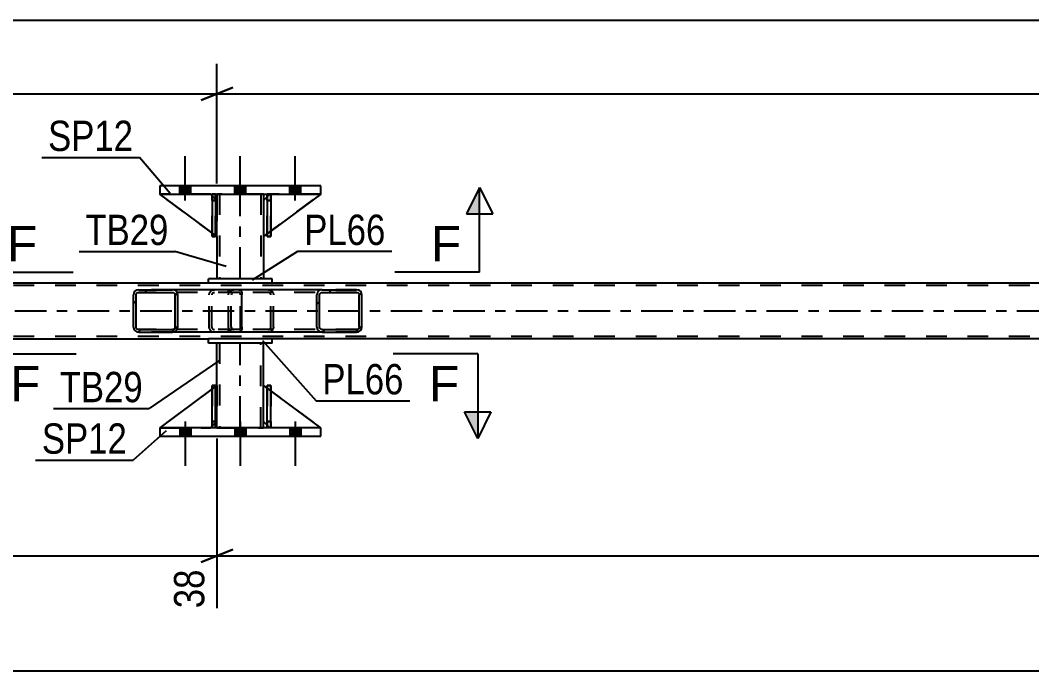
# Model space of a CAD drawing. Header units: millimetres. Extents: x 0 to 841, y 0 to 594.
# Drawn here: x 139.8 to 235.4, y 207.1 to 268.6 of the extents above; entities that cross this region are included whole.
import ezdxf

# ---------------------------------------------------------------- set-up
doc = ezdxf.new("R2010")
doc.units = ezdxf.units.MM
doc.linetypes.add('DXK_LINE_DOT2', pattern=[3.9198, 1.9599, -1.9599])
doc.linetypes.add('DXK_LINE_DOT3', pattern=[5.9187, 2.979, -0.9799, 0.9799, -0.9799])
doc.styles.add('Arial', font='ARIAL.TTF', dxfattribs={"height": 0.2})
doc.styles.add('Arial Narrow', font='ARIALN.TTF', dxfattribs={"height": 0.2})

# ---------------------------------------------------------------- blocks, each defined once
blk = doc.blocks.new('Part-247305034-3897 - 3881')
at = {"color": 2, "linetype": 'Continuous'}
for p, q in [((158.392, 252.181), (158.392, 251.581)), ((162.792, 252.181), (162.792, 251.58)), ((158.392, 248.181), (158.392, 244.181)), ((162.792, 248.181), (162.792, 244.181))]:
    blk.add_line(p, q, dxfattribs=at)
at = {"color": 7, "linetype": 'DXK_LINE_DOT2'}
for p, q in [((162.792, 252.181), (158.392, 252.181)), ((158.392, 251.581), (158.392, 248.181)), ((158.632, 252.181), (158.632, 244.181)), ((162.552, 252.181), (162.552, 244.181)), ((162.792, 251.58), (162.792, 248.181)), ((162.792, 244.181), (158.392, 244.181))]:
    blk.add_line(p, q, dxfattribs=at)
at = {"color": 7, "linetype": 'DXK_LINE_DOT3'}
blk.add_line((160.592, 244.181), (160.592, 252.181), dxfattribs=at)
blk = doc.blocks.new('Part-247305034-4009 - 3881')
at = {"color": 7, "linetype": 'DXK_LINE_DOT2'}
for p, q in [((158.392, 248.181), (152.992, 252.181)), ((152.992, 252.181), (157.792, 252.181)), ((157.792, 252.181), (158.392, 251.581)), ((158.392, 251.581), (157.792, 252.181)), ((158.392, 251.581), (158.392, 248.181)), ((158.392, 251.581), (158.392, 251.581)), ((158.392, 251.581), (158.392, 248.181))]:
    blk.add_line(p, q, dxfattribs=at)
blk = doc.blocks.new('Part-247305034-3917 - 3881')
at = {"color": 2, "linetype": 'Continuous'}
for p, q in [((163.592, 238.501), (157.592, 238.501)), ((157.592, 238.101), (157.592, 238.501)), ((163.592, 238.101), (157.592, 238.101)), ((163.592, 238.101), (163.592, 238.501))]:
    blk.add_line(p, q, dxfattribs=at)
blk = doc.blocks.new('Part-247305034-3912 - 3881')
at = {"color": 2, "linetype": 'Continuous'}
for p, q in [((163.592, 244.181), (157.592, 244.181)), ((157.592, 243.781), (157.592, 244.181)), ((163.592, 243.781), (157.592, 243.781)), ((163.592, 243.781), (163.592, 244.181))]:
    blk.add_line(p, q, dxfattribs=at)
blk = doc.blocks.new('Part-247305034-3922 - 3881')
at = {"color": 2, "linetype": 'Continuous'}
for p, q in [((158.392, 234.1), (158.392, 238.101)), ((162.792, 234.1), (162.792, 238.101)), ((158.392, 230.101), (158.392, 230.7)), ((162.792, 230.101), (162.792, 230.7))]:
    blk.add_line(p, q, dxfattribs=at)
at = {"color": 7, "linetype": 'DXK_LINE_DOT2'}
for p, q in [((162.792, 238.101), (158.392, 238.101)), ((158.632, 238.101), (158.632, 230.101)), ((162.552, 230.101), (162.552, 238.101)), ((158.392, 230.7), (158.392, 234.1)), ((162.792, 230.7), (162.792, 234.1)), ((158.392, 230.101), (162.792, 230.101))]:
    blk.add_line(p, q, dxfattribs=at)
at = {"color": 7, "linetype": 'DXK_LINE_DOT3'}
blk.add_line((160.592, 230.101), (160.592, 238.101), dxfattribs=at)
blk = doc.blocks.new('Part-247305034-3923 - 3881')
at = {"color": 7, "linetype": 'DXK_LINE_DOT2'}
for p, q in [((157.946, 251.581), (157.946, 252.181)), ((157.946, 252.181), (157.946, 252.181)), ((157.946, 252.181), (157.946, 248.181)), ((158.266, 252.181), (157.946, 252.181)), ((157.946, 248.181), (157.946, 251.581)), ((157.946, 251.581), (158.266, 251.581)), ((158.266, 251.581), (158.266, 252.181)), ((158.266, 248.181), (158.266, 252.181)), ((158.266, 251.581), (158.266, 248.181)), ((157.946, 248.181), (158.266, 248.181))]:
    blk.add_line(p, q, dxfattribs=at)
blk = doc.blocks.new('Part-247305034-4011 - 3881')
at = {"color": 2, "linetype": 'Continuous'}
for p, q in [((158.266, 252.181), (157.946, 252.181)), ((157.946, 252.181), (157.946, 248.181)), ((158.266, 252.181), (158.266, 252.181)), ((158.266, 252.181), (158.266, 248.181)), ((158.266, 248.181), (157.946, 248.181))]:
    blk.add_line(p, q, dxfattribs=at)
at = {"color": 7, "linetype": 'DXK_LINE_DOT2'}
for p, q in [((157.946, 251.581), (157.946, 252.181)), ((158.266, 251.581), (157.946, 251.581)), ((157.946, 251.581), (157.946, 248.181)), ((158.266, 251.581), (158.266, 252.181)), ((158.266, 252.181), (158.266, 252.181)), ((158.266, 248.181), (158.266, 251.581))]:
    blk.add_line(p, q, dxfattribs=at)
blk = doc.blocks.new('Part-247305034-4003 - 3881')
at = {"linetype": 'Continuous'}
h = blk.add_hatch(dxfattribs=at)
h.set_pattern_fill('', scale=0.7, style=0, pattern_type=0)
h.set_pattern_definition([(45, (172.0543, 242.844), (-1.57154, 1.57154), [])])
h.paths.add_polyline_path([(172.093, 242.66), (172.054, 242.844), (171.944, 243), (171.778, 243.104), (171.582, 243.14), (168.347, 243.14), (168.152, 243.104), (167.986, 243), (167.875, 242.844), (167.836, 242.66), (167.836, 239.62), (167.875, 239.437), (167.986, 239.281), (168.152, 239.177), (168.347, 239.14), (171.582, 239.14), (171.778, 239.177), (171.944, 239.281), (172.054, 239.437), (172.093, 239.62)])
h.paths.add_polyline_path([(171.818, 239.529), (171.763, 239.451), (171.68, 239.399), (171.582, 239.38), (168.347, 239.38), (168.25, 239.399), (168.167, 239.451), (168.111, 239.529), (168.092, 239.62), (168.092, 242.66), (168.111, 242.752), (168.167, 242.83), (168.25, 242.882), (168.347, 242.9), (171.582, 242.9), (171.68, 242.882), (171.763, 242.83), (171.818, 242.752), (171.838, 242.66), (171.838, 239.62)])
at = {"color": 7, "linetype": 'DXK_LINE_DOT2'}
for p, q in [((159.487, 242.66), (159.526, 242.844)), ((159.817, 242.83), (159.762, 242.752)), ((159.802, 243.104), (159.998, 243.14)), ((159.9, 242.882), (159.817, 242.83)), ((159.998, 242.9), (159.9, 242.882)), ((160.48, 243.14), (159.998, 243.14)), ((171.582, 242.9), (159.998, 242.9)), ((163.233, 243.14), (163.428, 243.104)), ((163.331, 242.882), (163.233, 242.9)), ((163.414, 242.83), (163.331, 242.882)), ((163.469, 242.752), (163.414, 242.83)), ((163.705, 242.844), (163.744, 242.66)), ((171.582, 243.14), (168.347, 243.14)), ((159.487, 239.62), (159.487, 242.66)), ((159.762, 242.752), (159.743, 242.66)), ((159.743, 239.62), (159.743, 242.66)), ((163.488, 242.66), (163.469, 242.752)), ((163.488, 239.62), (163.488, 242.66)), ((163.744, 239.62), (163.744, 242.66)), ((159.526, 239.437), (159.487, 239.62)), ((159.743, 239.62), (159.762, 239.529)), ((159.762, 239.529), (159.817, 239.451)), ((159.998, 239.14), (159.802, 239.177)), ((159.817, 239.451), (159.9, 239.399)), ((159.9, 239.399), (159.998, 239.38)), ((171.582, 239.38), (159.998, 239.38)), ((160.48, 239.14), (159.998, 239.14)), ((163.233, 239.38), (163.331, 239.399)), ((163.428, 239.177), (163.233, 239.14)), ((163.331, 239.399), (163.414, 239.451)), ((163.414, 239.451), (163.469, 239.529)), ((163.469, 239.529), (163.488, 239.62)), ((163.744, 239.62), (163.705, 239.437)), ((171.582, 239.14), (168.347, 239.14))]:
    blk.add_line(p, q, dxfattribs=at)
at = {"color": 2, "linetype": 'Continuous'}
for p, q in [((168.347, 243.14), (160.48, 243.14)), ((167.875, 242.844), (167.836, 242.66)), ((168.111, 242.752), (168.167, 242.83)), ((168.347, 243.14), (168.152, 243.104)), ((168.167, 242.83), (168.25, 242.882)), ((168.25, 242.882), (168.347, 242.9)), ((168.347, 243.14), (171.582, 243.14)), ((168.347, 242.9), (171.582, 242.9)), ((171.778, 243.104), (171.582, 243.14)), ((171.582, 242.9), (171.68, 242.882)), ((171.68, 242.882), (171.763, 242.83)), ((171.763, 242.83), (171.818, 242.752)), ((172.093, 242.66), (172.054, 242.844)), ((167.836, 239.62), (167.836, 242.66)), ((168.092, 242.66), (168.111, 242.752)), ((168.092, 239.62), (168.092, 242.66)), ((171.818, 242.752), (171.838, 242.66)), ((171.838, 239.62), (171.838, 242.66)), ((172.093, 239.62), (172.093, 242.66)), ((168.347, 239.14), (160.48, 239.14)), ((167.836, 239.62), (167.875, 239.437)), ((168.111, 239.529), (168.092, 239.62)), ((168.167, 239.451), (168.111, 239.529)), ((168.152, 239.177), (168.347, 239.14)), ((168.25, 239.399), (168.167, 239.451)), ((168.347, 239.38), (168.25, 239.399)), ((168.347, 239.38), (171.582, 239.38)), ((168.347, 239.14), (171.582, 239.14)), ((171.68, 239.399), (171.582, 239.38)), ((171.582, 239.14), (171.778, 239.177)), ((171.763, 239.451), (171.68, 239.399)), ((171.818, 239.529), (171.763, 239.451)), ((171.838, 239.62), (171.818, 239.529)), ((172.054, 239.437), (172.093, 239.62))]:
    blk.add_line(p, q, dxfattribs=at)
at = {"color": 7, "linetype": 'DXK_LINE_DOT2'}
for centre, start, end in [((159.978, 242.64), 110.75833, 155.68006), ((163.253, 242.64), 24.31994, 69.24167), ((159.978, 239.641), 204.31994, 249.24167), ((163.253, 239.641), 290.75833, 335.68006)]:
    blk.add_arc(centre, 0.496, start, end, dxfattribs=at)
at = {"color": 2, "linetype": 'Continuous'}
for centre, start, end in [((168.328, 242.64), 110.75832, 155.68004), ((171.602, 242.64), 24.31996, 69.24168), ((168.328, 239.641), 204.31996, 249.24168), ((171.602, 239.641), 290.75832, 335.68004)]:
    blk.add_arc(centre, 0.496, start, end, dxfattribs=at)
blk = doc.blocks.new('Part-247305034-4008 - 3881')
at = {"color": 2, "linetype": 'Continuous'}
for p, q in [((157.946, 248.511), (152.992, 252.181)), ((157.946, 252.027), (157.792, 252.181)), ((158.392, 251.581), (158.266, 251.707)), ((158.392, 251.581), (158.392, 251.581)), ((158.392, 248.181), (158.392, 251.581)), ((158.266, 248.274), (158.392, 248.181)), ((158.392, 248.181), (158.392, 248.181))]:
    blk.add_line(p, q, dxfattribs=at)
at = {"color": 7, "linetype": 'DXK_LINE_DOT2'}
for p, q in [((157.792, 252.181), (152.992, 252.181)), ((157.792, 252.181), (158.392, 251.581)), ((158.266, 251.707), (157.946, 252.027)), ((158.392, 251.581), (158.392, 248.181)), ((158.266, 248.274), (157.946, 248.511))]:
    blk.add_line(p, q, dxfattribs=at)
blk = doc.blocks.new('Part-247305034-4010 - 3881')
at = {"color": 2, "linetype": 'Continuous'}
for p, q in [((163.466, 252.181), (163.146, 252.181)), ((163.146, 252.181), (163.146, 248.181)), ((163.466, 252.181), (163.466, 252.181)), ((163.466, 252.181), (163.466, 248.181)), ((163.466, 248.181), (163.146, 248.181))]:
    blk.add_line(p, q, dxfattribs=at)
at = {"color": 7, "linetype": 'DXK_LINE_DOT2'}
for p, q in [((163.146, 251.581), (163.146, 252.181)), ((163.466, 251.581), (163.146, 251.581)), ((163.146, 251.581), (163.146, 248.181)), ((163.466, 251.581), (163.466, 252.181)), ((163.466, 252.181), (163.466, 252.181)), ((163.466, 248.181), (163.466, 251.581))]:
    blk.add_line(p, q, dxfattribs=at)
blk = doc.blocks.new('Part-247305034-4012 - 3881')
at = {"color": 7, "linetype": 'DXK_LINE_DOT2'}
for p, q in [((163.146, 251.581), (163.146, 252.181)), ((163.146, 252.181), (163.146, 252.181)), ((163.146, 252.181), (163.146, 248.181)), ((163.466, 252.181), (163.146, 252.181)), ((163.146, 248.181), (163.146, 251.581)), ((163.146, 251.581), (163.466, 251.581)), ((163.466, 251.581), (163.466, 252.181)), ((163.466, 248.181), (163.466, 252.181)), ((163.466, 251.581), (163.466, 248.181)), ((163.146, 248.181), (163.466, 248.181))]:
    blk.add_line(p, q, dxfattribs=at)
blk = doc.blocks.new('Part-247305034-4013 - 3881')
at = {"linetype": 'Continuous'}
h = blk.add_hatch(dxfattribs=at)
h.set_pattern_fill('', scale=0.7, style=0, pattern_type=0)
h.set_pattern_definition([(45, (154.6438, 242.844), (-1.57154, 1.57154), [])])
h.paths.add_polyline_path([(154.682, 242.66), (154.644, 242.844), (154.535, 243), (154.372, 243.104), (154.179, 243.14), (150.995, 243.14), (150.803, 243.104), (150.639, 243), (150.53, 242.844), (150.492, 242.66), (150.492, 239.62), (150.53, 239.437), (150.639, 239.281), (150.803, 239.177), (150.995, 239.14), (154.179, 239.14), (154.372, 239.177), (154.535, 239.281), (154.644, 239.437), (154.682, 239.62)])
h.paths.add_polyline_path([(154.412, 239.529), (154.357, 239.451), (154.275, 239.399), (154.179, 239.38), (150.995, 239.38), (150.899, 239.399), (150.817, 239.451), (150.763, 239.529), (150.744, 239.62), (150.744, 242.66), (150.763, 242.752), (150.817, 242.83), (150.899, 242.882), (150.995, 242.9), (154.179, 242.9), (154.275, 242.882), (154.357, 242.83), (154.412, 242.752), (154.431, 242.66), (154.431, 239.62)])
at = {"color": 2, "linetype": 'Continuous'}
for p, q in [((150.53, 242.844), (150.492, 242.66)), ((150.763, 242.752), (150.817, 242.83)), ((150.995, 243.14), (150.803, 243.104)), ((150.817, 242.83), (150.899, 242.882)), ((150.899, 242.882), (150.995, 242.9)), ((150.995, 243.14), (154.179, 243.14)), ((150.995, 242.9), (154.179, 242.9)), ((160.48, 243.14), (154.179, 243.14)), ((154.372, 243.104), (154.179, 243.14)), ((154.179, 242.9), (154.275, 242.882)), ((154.275, 242.882), (154.357, 242.83)), ((154.357, 242.83), (154.412, 242.752)), ((154.682, 242.66), (154.644, 242.844)), ((160.48, 243.14), (160.583, 243.104)), ((160.583, 243.104), (160.671, 243)), ((160.671, 243), (160.73, 242.844)), ((160.73, 242.844), (160.75, 242.66)), ((150.492, 239.62), (150.492, 242.66)), ((150.744, 242.66), (150.763, 242.752)), ((150.744, 239.62), (150.744, 242.66)), ((154.412, 242.752), (154.431, 242.66)), ((154.431, 239.62), (154.431, 242.66)), ((154.682, 239.62), (154.682, 242.66)), ((160.75, 239.62), (160.75, 242.66)), ((150.492, 239.62), (150.53, 239.437)), ((150.763, 239.529), (150.744, 239.62)), ((150.817, 239.451), (150.763, 239.529)), ((150.803, 239.177), (150.995, 239.14)), ((150.899, 239.399), (150.817, 239.451)), ((150.995, 239.38), (150.899, 239.399)), ((150.995, 239.38), (154.179, 239.38)), ((150.995, 239.14), (154.179, 239.14)), ((154.275, 239.399), (154.179, 239.38)), ((154.179, 239.14), (154.372, 239.177)), ((160.48, 239.14), (154.179, 239.14)), ((154.357, 239.451), (154.275, 239.399)), ((154.412, 239.529), (154.357, 239.451)), ((154.431, 239.62), (154.412, 239.529)), ((154.644, 239.437), (154.682, 239.62)), ((160.583, 239.177), (160.48, 239.14)), ((160.671, 239.281), (160.583, 239.177)), ((160.73, 239.437), (160.671, 239.281)), ((160.75, 239.62), (160.73, 239.437))]:
    blk.add_line(p, q, dxfattribs=at)
at = {"color": 7, "linetype": 'DXK_LINE_DOT2'}
for p, q in [((154.179, 243.14), (150.995, 243.14)), ((160.48, 242.9), (150.995, 242.9)), ((157.642, 242.66), (157.681, 242.844)), ((157.967, 242.83), (157.913, 242.752)), ((157.953, 243.104), (158.145, 243.14)), ((157.967, 242.83), (157.989, 242.844)), ((157.989, 242.844), (158.049, 242.882)), ((158.049, 242.882), (158.145, 242.9)), ((159.487, 242.9), (159.487, 243.14)), ((160.531, 242.882), (160.48, 242.9)), ((160.575, 242.83), (160.531, 242.882)), ((160.605, 242.752), (160.575, 242.83)), ((157.642, 239.62), (157.642, 242.66)), ((157.913, 242.752), (157.894, 242.66)), ((157.894, 239.62), (157.894, 242.66)), ((160.615, 242.66), (160.605, 242.752)), ((160.615, 239.62), (160.615, 242.66)), ((160.48, 239.38), (150.995, 239.38)), ((154.179, 239.14), (150.995, 239.14)), ((157.681, 239.437), (157.642, 239.62)), ((157.894, 239.62), (157.913, 239.529)), ((157.913, 239.529), (157.967, 239.451)), ((158.145, 239.14), (157.953, 239.177)), ((157.967, 239.451), (157.989, 239.437)), ((157.989, 239.437), (158.049, 239.399)), ((158.049, 239.399), (158.145, 239.38)), ((159.487, 239.14), (159.487, 239.38)), ((160.48, 239.38), (160.531, 239.399)), ((160.531, 239.399), (160.575, 239.451)), ((160.575, 239.451), (160.605, 239.529)), ((160.605, 239.529), (160.615, 239.62))]:
    blk.add_line(p, q, dxfattribs=at)
at = {"color": 2, "linetype": 'Continuous'}
for centre, start, end in [((150.98, 242.645), 111.1941, 156.15059), ((154.194, 242.645), 23.84941, 68.8059), ((150.98, 239.636), 203.84941, 248.8059), ((154.194, 239.636), 291.1941, 336.15059)]:
    blk.add_arc(centre, 0.492, start, end, dxfattribs=at)
at = {"color": 7, "linetype": 'DXK_LINE_DOT2'}
for centre, start, end in [((158.131, 242.645), 111.19408, 156.15058), ((158.131, 239.636), 203.84942, 248.80592)]:
    blk.add_arc(centre, 0.492, start, end, dxfattribs=at)
blk = doc.blocks.new('Part-247305034-4032 - 3881')
at = {"color": 2, "linetype": 'Continuous'}
for p, q in [((168.192, 252.981), (152.992, 252.981)), ((152.992, 252.981), (152.992, 252.181)), ((168.192, 252.181), (168.192, 252.981)), ((152.992, 252.181), (168.192, 252.181))]:
    blk.add_line(p, q, dxfattribs=at)
blk = doc.blocks.new('Part-247305034-4037 - 3881')
at = {"color": 2, "linetype": 'Continuous'}
for p, q in [((152.992, 230.101), (152.992, 229.301)), ((168.192, 230.101), (152.992, 230.101)), ((168.192, 229.301), (168.192, 230.101)), ((152.992, 229.301), (168.192, 229.301))]:
    blk.add_line(p, q, dxfattribs=at)
blk = doc.blocks.new('Part-247305034-4038 - 3881')
at = {"color": 2, "linetype": 'Continuous'}
for p, q in [((162.793, 230.7), (162.793, 234.1)), ((163.146, 233.838), (162.793, 234.1)), ((168.192, 230.101), (163.466, 233.601)), ((163.146, 230.347), (162.793, 230.7))]:
    blk.add_line(p, q, dxfattribs=at)
at = {"color": 7, "linetype": 'DXK_LINE_DOT2'}
for p, q in [((163.466, 233.601), (163.146, 233.838)), ((163.393, 230.1), (163.146, 230.347)), ((168.192, 230.1), (163.393, 230.1)), ((168.192, 230.101), (168.192, 230.1)), ((168.192, 230.1), (168.192, 230.101))]:
    blk.add_line(p, q, dxfattribs=at)
blk = doc.blocks.new('Part-247305034-4039 - 3881')
at = {"color": 7, "linetype": 'DXK_LINE_DOT2'}
for p, q in [((162.793, 230.7), (162.793, 234.1)), ((162.793, 234.1), (168.192, 230.1)), ((163.393, 230.1), (162.793, 230.7)), ((168.192, 230.1), (163.393, 230.1))]:
    blk.add_line(p, q, dxfattribs=at)
blk = doc.blocks.new('Part-247305034-4040 - 3881')
at = {"color": 2, "linetype": 'Continuous'}
for p, q in [((157.946, 233.77), (152.992, 230.1)), ((158.392, 234.1), (158.266, 234.007)), ((158.392, 230.7), (158.392, 234.1)), ((158.392, 230.7), (158.266, 230.574)), ((158.392, 230.7), (158.392, 230.7)), ((157.946, 230.254), (157.792, 230.1))]:
    blk.add_line(p, q, dxfattribs=at)
at = {"color": 7, "linetype": 'DXK_LINE_DOT2'}
for p, q in [((158.266, 234.007), (157.946, 233.77)), ((158.392, 230.7), (158.392, 234.1)), ((158.392, 230.7), (157.792, 230.1)), ((158.266, 230.574), (157.946, 230.254)), ((152.992, 230.1), (157.792, 230.1))]:
    blk.add_line(p, q, dxfattribs=at)
blk = doc.blocks.new('Part-247305034-4041 - 3881')
at = {"color": 7, "linetype": 'DXK_LINE_DOT2'}
for p, q in [((158.392, 234.1), (152.992, 230.1)), ((158.392, 230.7), (158.392, 234.1)), ((158.392, 234.1), (158.392, 230.7)), ((157.792, 230.1), (158.392, 230.7)), ((158.392, 230.7), (157.792, 230.1)), ((158.392, 230.7), (158.392, 230.7)), ((152.992, 230.1), (157.792, 230.1))]:
    blk.add_line(p, q, dxfattribs=at)
blk = doc.blocks.new('Part-247305034-4064 - 3881')
at = {"color": 2, "linetype": 'Continuous'}
for p, q in [((163.146, 230.1), (163.146, 234.1)), ((163.146, 234.1), (163.466, 234.1)), ((163.466, 230.1), (163.466, 234.1)), ((163.146, 230.1), (163.146, 230.1)), ((163.466, 230.1), (163.146, 230.1))]:
    blk.add_line(p, q, dxfattribs=at)
at = {"color": 7, "linetype": 'DXK_LINE_DOT2'}
for p, q in [((163.146, 234.1), (163.146, 230.7)), ((163.466, 230.7), (163.466, 234.1)), ((163.146, 230.7), (163.146, 230.1)), ((163.146, 230.7), (163.466, 230.7)), ((163.466, 230.1), (163.466, 230.7)), ((163.466, 230.1), (163.466, 230.1))]:
    blk.add_line(p, q, dxfattribs=at)
blk = doc.blocks.new('Part-247305034-4065 - 3881')
at = {"color": 2, "linetype": 'Continuous'}
for p, q in [((157.946, 230.1), (157.946, 234.1)), ((157.946, 234.1), (158.266, 234.1)), ((158.266, 230.1), (158.266, 234.1)), ((157.946, 230.1), (157.946, 230.1)), ((158.266, 230.1), (157.946, 230.1))]:
    blk.add_line(p, q, dxfattribs=at)
at = {"color": 7, "linetype": 'DXK_LINE_DOT2'}
for p, q in [((157.946, 234.1), (157.946, 230.7)), ((158.266, 230.7), (158.266, 234.1)), ((157.946, 230.7), (157.946, 230.1)), ((157.946, 230.7), (158.266, 230.7)), ((158.266, 230.1), (158.266, 230.7)), ((158.266, 230.1), (158.266, 230.1))]:
    blk.add_line(p, q, dxfattribs=at)
blk = doc.blocks.new('Part-247305034-4066 - 3881')
at = {"color": 7, "linetype": 'DXK_LINE_DOT2'}
for p, q in [((163.466, 234.1), (163.146, 234.1)), ((163.146, 230.7), (163.146, 234.1)), ((163.146, 230.1), (163.146, 234.1)), ((163.466, 234.1), (163.466, 230.7)), ((163.466, 230.1), (163.466, 234.1)), ((163.466, 230.7), (163.146, 230.7)), ((163.146, 230.1), (163.146, 230.7)), ((163.466, 230.7), (163.466, 230.1)), ((163.466, 230.1), (163.146, 230.1)), ((163.466, 230.1), (163.466, 230.1))]:
    blk.add_line(p, q, dxfattribs=at)
blk = doc.blocks.new('Part-247305034-4067 - 3881')
at = {"color": 7, "linetype": 'DXK_LINE_DOT2'}
for p, q in [((158.266, 234.1), (157.946, 234.1)), ((157.946, 230.7), (157.946, 234.1)), ((157.946, 230.1), (157.946, 234.1)), ((158.266, 234.1), (158.266, 230.7)), ((158.266, 230.1), (158.266, 234.1)), ((158.266, 230.7), (157.946, 230.7)), ((157.946, 230.1), (157.946, 230.7)), ((158.266, 230.7), (158.266, 230.1)), ((158.266, 230.1), (157.946, 230.1)), ((158.266, 230.1), (158.266, 230.1))]:
    blk.add_line(p, q, dxfattribs=at)
blk = doc.blocks.new('Bolt-247305034-4161 - 3881')
at = {"linetype": 'Continuous'}
for points in [[(154.872, 252.181), (155.912, 252.181), (155.912, 252.981), (154.872, 252.981)], [(154.872, 252.181), (155.912, 252.181), (155.912, 252.981), (154.872, 252.981)], [(154.872, 252.181), (155.912, 252.181), (155.912, 252.981), (154.872, 252.981)], [(160.072, 252.181), (161.112, 252.181), (161.112, 252.981), (160.072, 252.981)], [(160.072, 252.181), (161.112, 252.181), (161.112, 252.981), (160.072, 252.981)], [(165.272, 252.181), (166.312, 252.181), (166.312, 252.981), (165.272, 252.981)], [(165.272, 252.181), (166.312, 252.181), (166.312, 252.981), (165.272, 252.981)], [(165.272, 252.181), (166.312, 252.181), (166.312, 252.981), (165.272, 252.981)]]:
    blk.add_hatch(color=1, dxfattribs=at).paths.add_polyline_path(points)
at = {"color": 1, "linetype": 'Continuous'}
for p, q in [((155.392, 251.581), (155.392, 255.781)), ((155.392, 251.581), (155.392, 255.781)), ((155.392, 251.581), (155.392, 255.781)), ((160.592, 251.581), (160.592, 255.781)), ((160.592, 251.581), (160.592, 255.781)), ((165.792, 251.581), (165.792, 255.781)), ((165.792, 251.581), (165.792, 255.781)), ((165.792, 251.581), (165.792, 255.781)), ((154.872, 252.181), (154.872, 252.981)), ((154.872, 252.181), (154.872, 252.981)), ((154.872, 252.181), (154.872, 252.981)), ((155.912, 252.181), (155.912, 252.981)), ((155.912, 252.181), (155.912, 252.981)), ((155.912, 252.181), (155.912, 252.981)), ((160.072, 252.181), (160.072, 252.981)), ((160.072, 252.181), (160.072, 252.981)), ((161.112, 252.181), (161.112, 252.981)), ((161.112, 252.181), (161.112, 252.981)), ((165.272, 252.181), (165.272, 252.981)), ((165.272, 252.181), (165.272, 252.981)), ((165.272, 252.181), (165.272, 252.981)), ((166.312, 252.181), (166.312, 252.981)), ((166.312, 252.181), (166.312, 252.981)), ((166.312, 252.181), (166.312, 252.981))]:
    blk.add_line(p, q, dxfattribs=at)
blk = doc.blocks.new('Part-247305034-4068 - 3881')
at = {"color": 2, "linetype": 'Continuous'}
for p, q in [((163.146, 251.934), (162.793, 251.581)), ((162.793, 251.581), (162.793, 248.181)), ((168.192, 252.181), (163.466, 248.68)), ((163.146, 248.443), (162.793, 248.181))]:
    blk.add_line(p, q, dxfattribs=at)
at = {"color": 7, "linetype": 'DXK_LINE_DOT2'}
for p, q in [((163.393, 252.181), (163.146, 251.934)), ((168.192, 252.181), (163.393, 252.181)), ((163.466, 248.68), (163.146, 248.443))]:
    blk.add_line(p, q, dxfattribs=at)
blk = doc.blocks.new('Part-247305034-4069 - 3881')
at = {"color": 7, "linetype": 'DXK_LINE_DOT2'}
for p, q in [((163.393, 252.181), (162.793, 251.581)), ((162.793, 248.181), (168.192, 252.181)), ((162.793, 251.581), (162.793, 248.181)), ((168.192, 252.181), (163.393, 252.181))]:
    blk.add_line(p, q, dxfattribs=at)
blk = doc.blocks.new('Part-247305034-4092 - 3881')
at = {"color": 2, "linetype": 'Continuous'}
for p, q in [((157.592, 243.78), (62.353, 243.78)), ((327.861, 243.78), (163.592, 243.78)), ((62.353, 238.5), (157.592, 238.5)), ((327.861, 238.5), (163.592, 238.5))]:
    blk.add_line(p, q, dxfattribs=at)
at = {"color": 7, "linetype": 'DXK_LINE_DOT2'}
for p, q in [((163.592, 243.78), (157.592, 243.78)), ((729.096, 243.54), (62.353, 243.54)), ((729.096, 238.74), (62.353, 238.74)), ((163.592, 238.5), (157.592, 238.5))]:
    blk.add_line(p, q, dxfattribs=at)
at = {"color": 7, "linetype": 'DXK_LINE_DOT3'}
blk.add_line((62.353, 241.14), (728.756, 241.14), dxfattribs=at)
blk = doc.blocks.new('Bolt-247305034-4162 - 3881')
at = {"linetype": 'Continuous'}
for points in [[(155.912, 230.101), (154.872, 230.101), (154.872, 229.301), (155.912, 229.301)], [(155.912, 230.101), (154.872, 230.101), (154.872, 229.301), (155.912, 229.301)], [(155.912, 230.101), (154.872, 230.101), (154.872, 229.301), (155.912, 229.301)], [(161.112, 230.101), (160.072, 230.101), (160.072, 229.301), (161.112, 229.301)], [(161.112, 230.101), (160.072, 230.101), (160.072, 229.301), (161.112, 229.301)], [(166.312, 230.101), (165.272, 230.101), (165.272, 229.301), (166.312, 229.301)], [(166.312, 230.101), (165.272, 230.101), (165.272, 229.301), (166.312, 229.301)], [(166.312, 230.101), (165.272, 230.101), (165.272, 229.301), (166.312, 229.301)]]:
    blk.add_hatch(color=1, dxfattribs=at).paths.add_polyline_path(points)
at = {"color": 1, "linetype": 'Continuous'}
for p, q in [((155.392, 230.701), (155.392, 226.501)), ((155.392, 230.701), (155.392, 226.501)), ((155.392, 230.701), (155.392, 226.501)), ((160.592, 230.701), (160.592, 226.501)), ((160.592, 230.701), (160.592, 226.501)), ((165.792, 230.701), (165.792, 226.501)), ((165.792, 230.701), (165.792, 226.501)), ((165.792, 230.701), (165.792, 226.501)), ((154.872, 230.101), (154.872, 229.301)), ((154.872, 230.101), (154.872, 229.301)), ((154.872, 230.101), (154.872, 229.301)), ((155.912, 230.101), (155.912, 229.301)), ((155.912, 230.101), (155.912, 229.301)), ((155.912, 230.101), (155.912, 229.301)), ((160.072, 230.101), (160.072, 229.301)), ((160.072, 230.101), (160.072, 229.301)), ((161.112, 230.101), (161.112, 229.301)), ((161.112, 230.101), (161.112, 229.301)), ((165.272, 230.101), (165.272, 229.301)), ((165.272, 230.101), (165.272, 229.301)), ((165.272, 230.101), (165.272, 229.301)), ((166.312, 230.101), (166.312, 229.301)), ((166.312, 230.101), (166.312, 229.301)), ((166.312, 230.101), (166.312, 229.301))]:
    blk.add_line(p, q, dxfattribs=at)
blk = doc.blocks.new('StraightDimension-247305034-4186 - 3881')
at = {"color": 7, "linetype": 'Continuous'}
blk.add_line((49.093, 268.621), (730.397, 268.621), dxfattribs=at)
blk = doc.blocks.new('StraightDimension-247305034-19127 - 3881')
at = {"color": 7, "linetype": 'Continuous'}
blk.add_line((49.733, 207.133), (729.765, 207.133), dxfattribs=at)
blk = doc.blocks.new('StraightDimension-247305034-39746 - 3881')
at = {"color": 7, "linetype": 'Continuous'}
for p, q in [((158.392, 253.181), (158.392, 264.503)), ((159.892, 262.253), (156.892, 261.053)), ((158.392, 261.653), (328.661, 261.653))]:
    blk.add_line(p, q, dxfattribs=at)
blk = doc.blocks.new('StraightDimension-247305034-39747 - 3881')
at = {"color": 7, "linetype": 'Continuous'}
for p, q in [((158.392, 253.181), (158.392, 264.503)), ((156.892, 261.053), (159.892, 262.253)), ((49.733, 261.653), (158.392, 261.653))]:
    blk.add_line(p, q, dxfattribs=at)
blk = doc.blocks.new('StraightDimension-247305034-39917 - 3881')
at = {"color": 7, "linetype": 'Continuous'}
for p, q in [((158.392, 229.1), (158.392, 213.046)), ((159.892, 218.602), (156.892, 217.402)), ((158.392, 218.002), (328.661, 218.002))]:
    blk.add_line(p, q, dxfattribs=at)
blk = doc.blocks.new('StraightDimension-247305034-39918 - 3881')
at = {"color": 7, "linetype": 'Continuous'}
for p, q in [((158.392, 229.1), (158.392, 213.046)), ((49.733, 218.002), (158.392, 218.002)), ((156.892, 217.402), (159.892, 218.602))]:
    blk.add_line(p, q, dxfattribs=at)
at = {"color": 0, "linetype": 'Continuous'}
blk.add_wipeout([(157.792, 217.302), (153.592, 217.302), (153.592, 212.446), (157.792, 212.446)], dxfattribs=at)
at = {"color": 3, "linetype": 'Continuous', "style": 'Arial Narrow'}
blk.add_text('38', height=2.8633, rotation=90.00021, dxfattribs=at).set_placement((157.192, 213.046))
blk = doc.blocks.new('Mark-247305034-3913 - 3881')
at = {"color": 30, "linetype": 'Continuous'}
for p, q in [((162.702, 238.354), (167.751, 232.659)), ((167.751, 232.659), (176.627, 232.659))]:
    blk.add_line(p, q, dxfattribs=at)
at = {"color": 0}
blk.add_wipeout([(176.027, 233.259), (176.027, 236.259), (168.351, 236.259), (168.351, 233.259)], dxfattribs=at)
blk.add_wipeout([(176.027, 233.259), (176.027, 236.259), (168.351, 236.259), (168.351, 233.259)], dxfattribs=at)
at = {"color": 3, "style": 'Arial Narrow'}
blk.add_text('PL66', height=2.8633, dxfattribs=at).set_placement((168.351, 233.259))
blk = doc.blocks.new('Mark-247305034-3893 - 3881')
at = {"color": 30, "linetype": 'Continuous'}
for p in [(145.356, 246.77), (159.246, 245.33)]:
    blk.add_line(p, (154.411, 246.77), dxfattribs=at)
at = {"color": 0}
blk.add_wipeout([(153.811, 247.37), (153.811, 250.37), (145.956, 250.37), (145.956, 247.37)], dxfattribs=at)
blk.add_wipeout([(153.811, 247.37), (153.811, 250.37), (145.956, 250.37), (145.956, 247.37)], dxfattribs=at)
at = {"color": 3, "style": 'Arial Narrow'}
blk.add_text('TB29', height=2.8633, dxfattribs=at).set_placement((145.956, 247.37))
blk = doc.blocks.new('Mark-247305034-3908 - 3881')
at = {"color": 30, "linetype": 'Continuous'}
for p, q in [((161.759, 244.089), (166.04, 246.78)), ((166.04, 246.78), (174.916, 246.78))]:
    blk.add_line(p, q, dxfattribs=at)
at = {"color": 0}
blk.add_wipeout([(174.316, 247.38), (174.316, 250.38), (166.64, 250.38), (166.64, 247.38)], dxfattribs=at)
blk.add_wipeout([(174.316, 247.38), (174.316, 250.38), (166.64, 250.38), (166.64, 247.38)], dxfattribs=at)
at = {"color": 3, "style": 'Arial Narrow'}
blk.add_text('PL66', height=2.8633, dxfattribs=at).set_placement((166.64, 247.38))
blk = doc.blocks.new('Mark-247305034-3918 - 3881')
at = {"color": 30, "linetype": 'Continuous'}
for p in [(158.571, 236.415), (142.931, 231.918)]:
    blk.add_line(p, (151.986, 231.918), dxfattribs=at)
at = {"color": 0}
blk.add_wipeout([(151.386, 232.518), (151.386, 235.518), (143.531, 235.518), (143.531, 232.518)], dxfattribs=at)
blk.add_wipeout([(151.386, 232.518), (151.386, 235.518), (143.531, 235.518), (143.531, 232.518)], dxfattribs=at)
at = {"color": 3, "style": 'Arial Narrow'}
blk.add_text('TB29', height=2.8633, dxfattribs=at).set_placement((143.531, 232.518))
blk = doc.blocks.new('SectionMark-247305034-4229 - 3881')
at = {"linetype": 'Continuous'}
for points in [[(138.052, 250.321), (136.802, 250.321), (136.802, 252.821)], [(183.213, 250.321), (181.963, 250.321), (183.213, 252.821)]]:
    blk.add_hatch(color=6, dxfattribs=at).paths.add_polyline_path(points)
at = {"color": 6, "linetype": 'Continuous'}
for p, q in [((135.552, 250.321), (136.802, 252.821)), ((136.802, 244.821), (136.802, 252.821)), ((136.802, 252.821), (138.052, 250.321)), ((183.213, 252.821), (181.963, 250.321)), ((183.213, 244.821), (183.213, 252.821)), ((183.213, 252.821), (184.463, 250.321)), ((138.052, 250.321), (135.552, 250.321)), ((181.963, 250.321), (184.463, 250.321)), ((136.802, 244.821), (144.802, 244.821)), ((183.213, 244.821), (175.213, 244.821))]:
    blk.add_line(p, q, dxfattribs=at)
at = {"color": 0, "linetype": 'Continuous'}
for points in [[(141.402, 245.821), (141.402, 249.321), (138.552, 249.321), (138.552, 245.821)], [(181.463, 245.821), (181.463, 249.321), (178.612, 249.321), (178.612, 245.821)]]:
    blk.add_wipeout(points, dxfattribs=at)
at = {"color": 3, "linetype": 'Continuous', "style": 'Arial'}
for p in [(138.552, 245.821), (178.612, 245.821)]:
    blk.add_text('F', height=3.343, dxfattribs=at).set_placement(p)
blk = doc.blocks.new('Mark-247305034-4028 - 3881')
at = {"color": 30, "linetype": 'Continuous'}
for p in [(141.831, 255.66), (153.967, 252.256)]:
    blk.add_line(p, (151.07, 255.66), dxfattribs=at)
at = {"color": 0}
blk.add_wipeout([(150.47, 256.26), (150.47, 259.26), (142.431, 259.26), (142.431, 256.26)], dxfattribs=at)
blk.add_wipeout([(150.47, 256.26), (150.47, 259.26), (142.431, 259.26), (142.431, 256.26)], dxfattribs=at)
at = {"color": 3, "style": 'Arial Narrow'}
blk.add_text('SP12', height=2.8633, dxfattribs=at).set_placement((142.431, 256.26))
blk = doc.blocks.new('Mark-247305034-4033 - 3881')
at = {"color": 30, "linetype": 'Continuous'}
for p in [(153.598, 229.818), (141.245, 227.05)]:
    blk.add_line(p, (150.484, 227.05), dxfattribs=at)
at = {"color": 0}
blk.add_wipeout([(149.884, 227.65), (149.884, 230.65), (141.845, 230.65), (141.845, 227.65)], dxfattribs=at)
blk.add_wipeout([(149.884, 227.65), (149.884, 230.65), (141.845, 230.65), (141.845, 227.65)], dxfattribs=at)
at = {"color": 3, "style": 'Arial Narrow'}
blk.add_text('SP12', height=2.8633, dxfattribs=at).set_placement((141.845, 227.65))
blk = doc.blocks.new('SectionMark-247305034-4231 - 3881')
at = {"linetype": 'Continuous'}
for points in [[(137.099, 231.601), (138.349, 231.601), (137.099, 229.101)], [(181.781, 231.601), (183.031, 231.601), (183.031, 229.101)]]:
    blk.add_hatch(color=6, dxfattribs=at).paths.add_polyline_path(points)
at = {"color": 6, "linetype": 'Continuous'}
for p, q in [((137.099, 237.101), (145.099, 237.101)), ((137.099, 237.101), (137.099, 229.101)), ((183.031, 237.101), (175.031, 237.101)), ((183.031, 237.101), (183.031, 229.101)), ((137.099, 229.101), (135.849, 231.601)), ((138.349, 231.601), (135.849, 231.601)), ((137.099, 229.101), (138.349, 231.601)), ((181.781, 231.601), (184.281, 231.601)), ((183.031, 229.101), (181.781, 231.601)), ((184.281, 231.601), (183.031, 229.101))]:
    blk.add_line(p, q, dxfattribs=at)
at = {"color": 0, "linetype": 'Continuous'}
for points in [[(141.7, 232.601), (141.7, 236.101), (138.849, 236.101), (138.849, 232.601)], [(181.281, 232.601), (181.281, 236.101), (178.431, 236.101), (178.431, 232.601)]]:
    blk.add_wipeout(points, dxfattribs=at)
at = {"color": 3, "linetype": 'Continuous', "style": 'Arial'}
for p in [(138.849, 232.601), (178.431, 232.601)]:
    blk.add_text('F', height=3.343, dxfattribs=at).set_placement(p)

msp = doc.modelspace()

# ---------------------------------------------------------------- block references
for name in ['Bolt-247305034-4161 - 3881', 'Part-247305034-4032 - 3881', 'Part-247305034-4009 - 3881', 'Part-247305034-4008 - 3881', 'Part-247305034-3923 - 3881', 'Part-247305034-4011 - 3881', 'Part-247305034-3897 - 3881', 'Part-247305034-4068 - 3881', 'Part-247305034-4069 - 3881', 'Part-247305034-4010 - 3881', 'Part-247305034-4012 - 3881', 'Part-247305034-4092 - 3881', 'Part-247305034-3912 - 3881', 'Part-247305034-4013 - 3881', 'Part-247305034-4003 - 3881', 'Part-247305034-3917 - 3881', 'Part-247305034-3922 - 3881', 'Part-247305034-4040 - 3881', 'Part-247305034-4041 - 3881', 'Part-247305034-4065 - 3881', 'Part-247305034-4067 - 3881', 'Part-247305034-4038 - 3881', 'Part-247305034-4039 - 3881', 'Part-247305034-4064 - 3881', 'Part-247305034-4066 - 3881', 'Bolt-247305034-4162 - 3881', 'Part-247305034-4037 - 3881']:
    msp.add_blockref(name, (0, 0))

# ---------------------------------------------------------------- next in the draw order: block references
for name in ['StraightDimension-247305034-4186 - 3881', 'StraightDimension-247305034-19127 - 3881']:
    msp.add_blockref(name, (0, 0))

# ---------------------------------------------------------------- next in the draw order: block references
for name in ['StraightDimension-247305034-39746 - 3881', 'Mark-247305034-3908 - 3881', 'Mark-247305034-3913 - 3881', 'StraightDimension-247305034-39917 - 3881']:
    msp.add_blockref(name, (0, 0))

# ---------------------------------------------------------------- next in the draw order: block references
for name in ['StraightDimension-247305034-39747 - 3881', 'StraightDimension-247305034-39918 - 3881']:
    msp.add_blockref(name, (0, 0))

# ---------------------------------------------------------------- next in the draw order: block references
for name in ['Mark-247305034-3893 - 3881', 'Mark-247305034-3918 - 3881', 'Mark-247305034-4033 - 3881']:
    msp.add_blockref(name, (0, 0))

# ---------------------------------------------------------------- next in the draw order: block references
for name in ['SectionMark-247305034-4229 - 3881', 'SectionMark-247305034-4231 - 3881']:
    msp.add_blockref(name, (0, 0))

# ---------------------------------------------------------------- next in the draw order: block references
msp.add_blockref('Mark-247305034-4028 - 3881', (0, 0))

doc.saveas('drawing.dxf')
